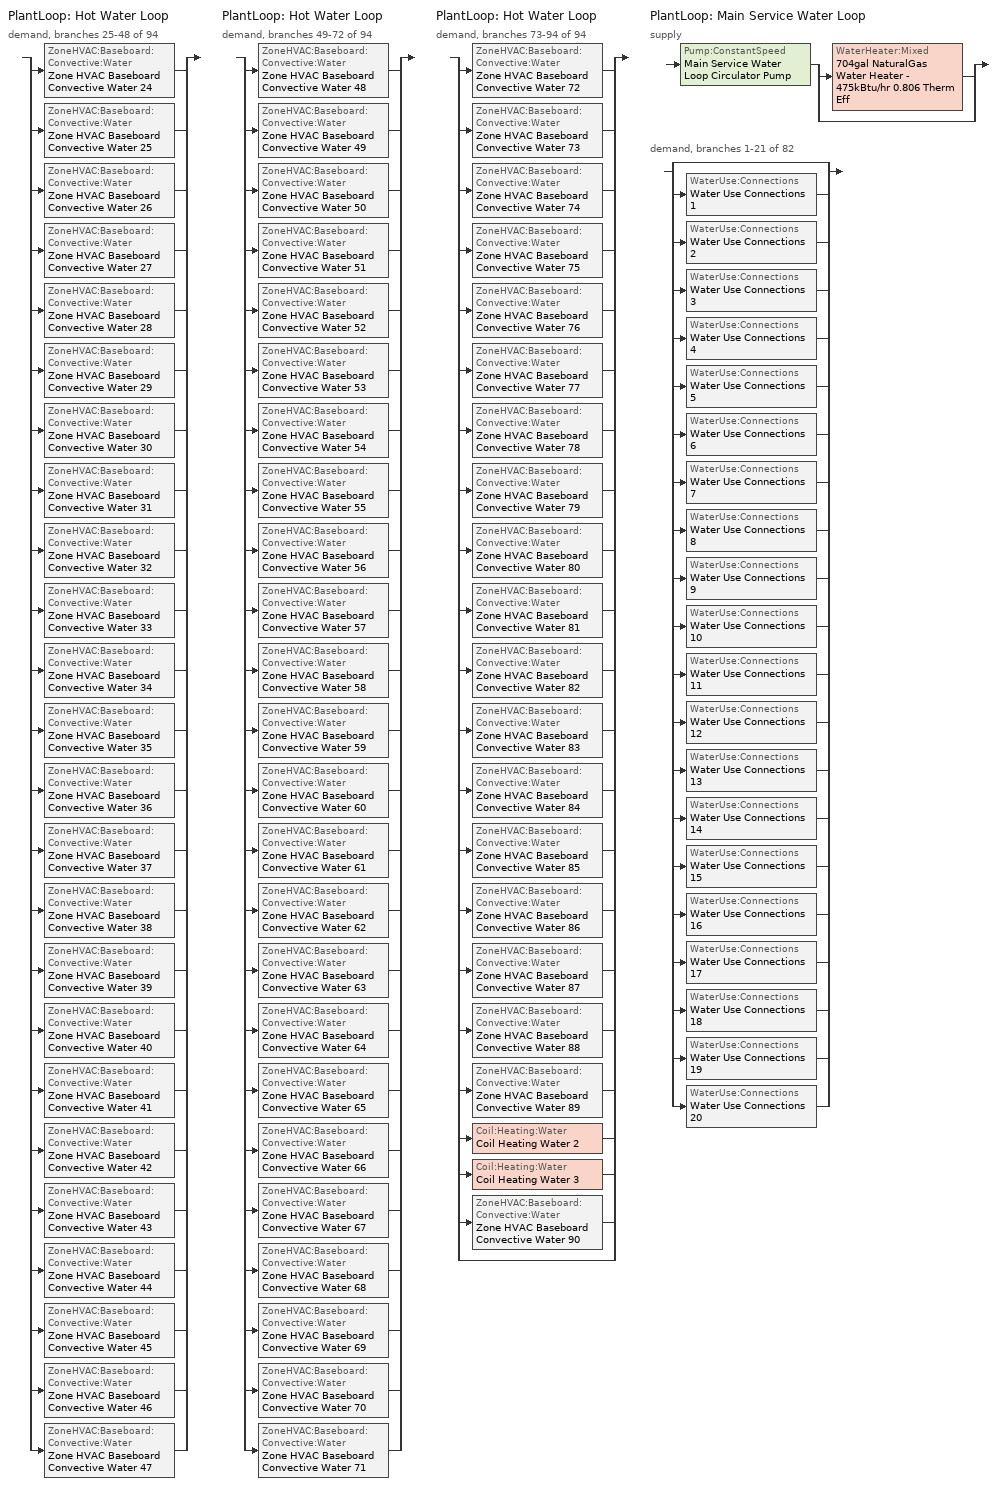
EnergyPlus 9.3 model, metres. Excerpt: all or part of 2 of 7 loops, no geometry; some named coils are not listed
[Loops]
PlantLoop 'Hot Water Loop'
 demand, branches 25-48 of 94: split
  | ZoneHVAC:Baseboard:Convective:Water 'Zone HVAC Baseboard Convective Water 24'
  | ZoneHVAC:Baseboard:Convective:Water 'Zone HVAC Baseboard Convective Water 25'
  | ZoneHVAC:Baseboard:Convective:Water 'Zone HVAC Baseboard Convective Water 26'
  | ZoneHVAC:Baseboard:Convective:Water 'Zone HVAC Baseboard Convective Water 27'
  | ZoneHVAC:Baseboard:Convective:Water 'Zone HVAC Baseboard Convective Water 28'
  | ZoneHVAC:Baseboard:Convective:Water 'Zone HVAC Baseboard Convective Water 29'
  | ZoneHVAC:Baseboard:Convective:Water 'Zone HVAC Baseboard Convective Water 30'
  | ZoneHVAC:Baseboard:Convective:Water 'Zone HVAC Baseboard Convective Water 31'
  | ZoneHVAC:Baseboard:Convective:Water 'Zone HVAC Baseboard Convective Water 32'
  | ZoneHVAC:Baseboard:Convective:Water 'Zone HVAC Baseboard Convective Water 33'
  | ZoneHVAC:Baseboard:Convective:Water 'Zone HVAC Baseboard Convective Water 34'
  | ZoneHVAC:Baseboard:Convective:Water 'Zone HVAC Baseboard Convective Water 35'
  | ZoneHVAC:Baseboard:Convective:Water 'Zone HVAC Baseboard Convective Water 36'
  | ZoneHVAC:Baseboard:Convective:Water 'Zone HVAC Baseboard Convective Water 37'
  | ZoneHVAC:Baseboard:Convective:Water 'Zone HVAC Baseboard Convective Water 38'
  | ZoneHVAC:Baseboard:Convective:Water 'Zone HVAC Baseboard Convective Water 39'
  | ZoneHVAC:Baseboard:Convective:Water 'Zone HVAC Baseboard Convective Water 40'
  | ZoneHVAC:Baseboard:Convective:Water 'Zone HVAC Baseboard Convective Water 41'
  | ZoneHVAC:Baseboard:Convective:Water 'Zone HVAC Baseboard Convective Water 42'
  | ZoneHVAC:Baseboard:Convective:Water 'Zone HVAC Baseboard Convective Water 43'
  | ZoneHVAC:Baseboard:Convective:Water 'Zone HVAC Baseboard Convective Water 44'
  | ZoneHVAC:Baseboard:Convective:Water 'Zone HVAC Baseboard Convective Water 45'
  | ZoneHVAC:Baseboard:Convective:Water 'Zone HVAC Baseboard Convective Water 46'
  | ZoneHVAC:Baseboard:Convective:Water 'Zone HVAC Baseboard Convective Water 47'
PlantLoop 'Hot Water Loop'
 demand, branches 49-72 of 94: split
  | ZoneHVAC:Baseboard:Convective:Water 'Zone HVAC Baseboard Convective Water 48'
  | ZoneHVAC:Baseboard:Convective:Water 'Zone HVAC Baseboard Convective Water 49'
  | ZoneHVAC:Baseboard:Convective:Water 'Zone HVAC Baseboard Convective Water 50'
  | ZoneHVAC:Baseboard:Convective:Water 'Zone HVAC Baseboard Convective Water 51'
  | ZoneHVAC:Baseboard:Convective:Water 'Zone HVAC Baseboard Convective Water 52'
  | ZoneHVAC:Baseboard:Convective:Water 'Zone HVAC Baseboard Convective Water 53'
  | ZoneHVAC:Baseboard:Convective:Water 'Zone HVAC Baseboard Convective Water 54'
  | ZoneHVAC:Baseboard:Convective:Water 'Zone HVAC Baseboard Convective Water 55'
  | ZoneHVAC:Baseboard:Convective:Water 'Zone HVAC Baseboard Convective Water 56'
  | ZoneHVAC:Baseboard:Convective:Water 'Zone HVAC Baseboard Convective Water 57'
  | ZoneHVAC:Baseboard:Convective:Water 'Zone HVAC Baseboard Convective Water 58'
  | ZoneHVAC:Baseboard:Convective:Water 'Zone HVAC Baseboard Convective Water 59'
  | ZoneHVAC:Baseboard:Convective:Water 'Zone HVAC Baseboard Convective Water 60'
  | ZoneHVAC:Baseboard:Convective:Water 'Zone HVAC Baseboard Convective Water 61'
  | ZoneHVAC:Baseboard:Convective:Water 'Zone HVAC Baseboard Convective Water 62'
  | ZoneHVAC:Baseboard:Convective:Water 'Zone HVAC Baseboard Convective Water 63'
  | ZoneHVAC:Baseboard:Convective:Water 'Zone HVAC Baseboard Convective Water 64'
  | ZoneHVAC:Baseboard:Convective:Water 'Zone HVAC Baseboard Convective Water 65'
  | ZoneHVAC:Baseboard:Convective:Water 'Zone HVAC Baseboard Convective Water 66'
  | ZoneHVAC:Baseboard:Convective:Water 'Zone HVAC Baseboard Convective Water 67'
  | ZoneHVAC:Baseboard:Convective:Water 'Zone HVAC Baseboard Convective Water 68'
  | ZoneHVAC:Baseboard:Convective:Water 'Zone HVAC Baseboard Convective Water 69'
  | ZoneHVAC:Baseboard:Convective:Water 'Zone HVAC Baseboard Convective Water 70'
  | ZoneHVAC:Baseboard:Convective:Water 'Zone HVAC Baseboard Convective Water 71'
PlantLoop 'Hot Water Loop'
 demand, branches 73-94 of 94: split
  | ZoneHVAC:Baseboard:Convective:Water 'Zone HVAC Baseboard Convective Water 72'
  | ZoneHVAC:Baseboard:Convective:Water 'Zone HVAC Baseboard Convective Water 73'
  | ZoneHVAC:Baseboard:Convective:Water 'Zone HVAC Baseboard Convective Water 74'
  | ZoneHVAC:Baseboard:Convective:Water 'Zone HVAC Baseboard Convective Water 75'
  | ZoneHVAC:Baseboard:Convective:Water 'Zone HVAC Baseboard Convective Water 76'
  | ZoneHVAC:Baseboard:Convective:Water 'Zone HVAC Baseboard Convective Water 77'
  | ZoneHVAC:Baseboard:Convective:Water 'Zone HVAC Baseboard Convective Water 78'
  | ZoneHVAC:Baseboard:Convective:Water 'Zone HVAC Baseboard Convective Water 79'
  | ZoneHVAC:Baseboard:Convective:Water 'Zone HVAC Baseboard Convective Water 80'
  | ZoneHVAC:Baseboard:Convective:Water 'Zone HVAC Baseboard Convective Water 81'
  | ZoneHVAC:Baseboard:Convective:Water 'Zone HVAC Baseboard Convective Water 82'
  | ZoneHVAC:Baseboard:Convective:Water 'Zone HVAC Baseboard Convective Water 83'
  | ZoneHVAC:Baseboard:Convective:Water 'Zone HVAC Baseboard Convective Water 84'
  | ZoneHVAC:Baseboard:Convective:Water 'Zone HVAC Baseboard Convective Water 85'
  | ZoneHVAC:Baseboard:Convective:Water 'Zone HVAC Baseboard Convective Water 86'
  | ZoneHVAC:Baseboard:Convective:Water 'Zone HVAC Baseboard Convective Water 87'
  | ZoneHVAC:Baseboard:Convective:Water 'Zone HVAC Baseboard Convective Water 88'
  | ZoneHVAC:Baseboard:Convective:Water 'Zone HVAC Baseboard Convective Water 89'
  | Coil:Heating:Water 'Coil Heating Water 2'
  | Coil:Heating:Water 'Coil Heating Water 3'
  | ZoneHVAC:Baseboard:Convective:Water 'Zone HVAC Baseboard Convective Water 90'
  | bypass
PlantLoop 'Main Service Water Loop'
 supply: Pump:ConstantSpeed 'Main Service Water Loop Circulator Pump' > split
  | WaterHeater:Mixed '704gal NaturalGas Water Heater - 475kBtu/hr 0.806 Therm Eff'
  | bypass
 demand, branches 1-21 of 82: split
  | bypass
  | WaterUse:Connections 'Water Use Connections 1'
  | WaterUse:Connections 'Water Use Connections 2'
  | WaterUse:Connections 'Water Use Connections 3'
  | WaterUse:Connections 'Water Use Connections 4'
  | WaterUse:Connections 'Water Use Connections 5'
  | WaterUse:Connections 'Water Use Connections 6'
  | WaterUse:Connections 'Water Use Connections 7'
  | WaterUse:Connections 'Water Use Connections 8'
  | WaterUse:Connections 'Water Use Connections 9'
  | WaterUse:Connections 'Water Use Connections 10'
  | WaterUse:Connections 'Water Use Connections 11'
  | WaterUse:Connections 'Water Use Connections 12'
  | WaterUse:Connections 'Water Use Connections 13'
  | WaterUse:Connections 'Water Use Connections 14'
  | WaterUse:Connections 'Water Use Connections 15'
  | WaterUse:Connections 'Water Use Connections 16'
  | WaterUse:Connections 'Water Use Connections 17'
  | WaterUse:Connections 'Water Use Connections 18'
  | WaterUse:Connections 'Water Use Connections 19'
  | WaterUse:Connections 'Water Use Connections 20'
[Coil:Heating:Water]
Coil Heating Water 3: Availability Schedule=Always On Discrete; U-Factor Times Area Value {W/K}=Autosize; Maximum Water Flow Rate {m3/s}=Autosize; Performance Input Method=UFactorTimesAreaAndDesignWaterFlowRate; Rated Capacity {W}=Autosize; Rated Inlet Water Temperature {C}=82.2; Rated Inlet Air Temperature {C}=16.6; Rated Outlet Water Temperature {C}=71.1; Rated Outlet Air Temperature {C}=32.2; Rated Ratio for Air and Water Convection=0.5
[ZoneHVAC:Baseboard:Convective:Water] Availability Schedule=Always On Discrete; Heating Design Capacity Method=HeatingDesignCapacity; Heating Design Capacity {W}=Autosize; Heating Design Capacity Per Floor Area {W/m2}=0; Fraction of Autosized Heating Design Capacity=0.8; U-Factor Times Area Value {W/K}=Autosize; Maximum Water Flow Rate {m3/s}=Autosize; Convergence Tolerance=0.001
Zone HVAC Baseboard Convective Water 90; Zone HVAC Baseboard Convective Water 37; Zone HVAC Baseboard Convective Water 46; Zone HVAC Baseboard Convective Water 48; Zone HVAC Baseboard Convective Water 49; Zone HVAC Baseboard Convective Water 61; Zone HVAC Baseboard Convective Water 73; Zone HVAC Baseboard Convective Water 25; Zone HVAC Baseboard Convective Water 36; Zone HVAC Baseboard Convective Water 44; Zone HVAC Baseboard Convective Water 60; Zone HVAC Baseboard Convective Water 63; Zone HVAC Baseboard Convective Water 30; Zone HVAC Baseboard Convective Water 41; Zone HVAC Baseboard Convective Water 43; Zone HVAC Baseboard Convective Water 69; Zone HVAC Baseboard Convective Water 71; Zone HVAC Baseboard Convective Water 72; Zone HVAC Baseboard Convective Water 79; Zone HVAC Baseboard Convective Water 27; Zone HVAC Baseboard Convective Water 57; Zone HVAC Baseboard Convective Water 64; Zone HVAC Baseboard Convective Water 65; Zone HVAC Baseboard Convective Water 78; Zone HVAC Baseboard Convective Water 34; Zone HVAC Baseboard Convective Water 45; Zone HVAC Baseboard Convective Water 51; Zone HVAC Baseboard Convective Water 35; Zone HVAC Baseboard Convective Water 50; Zone HVAC Baseboard Convective Water 55; Zone HVAC Baseboard Convective Water 67; Zone HVAC Baseboard Convective Water 70; Zone HVAC Baseboard Convective Water 74; Zone HVAC Baseboard Convective Water 31; Zone HVAC Baseboard Convective Water 42; Zone HVAC Baseboard Convective Water 52; Zone HVAC Baseboard Convective Water 54; Zone HVAC Baseboard Convective Water 77; Zone HVAC Baseboard Convective Water 24; Zone HVAC Baseboard Convective Water 26; Zone HVAC Baseboard Convective Water 29; Zone HVAC Baseboard Convective Water 40; Zone HVAC Baseboard Convective Water 53; Zone HVAC Baseboard Convective Water 56; Zone HVAC Baseboard Convective Water 76; Zone HVAC Baseboard Convective Water 32; Zone HVAC Baseboard Convective Water 33; Zone HVAC Baseboard Convective Water 38; Zone HVAC Baseboard Convective Water 39; Zone HVAC Baseboard Convective Water 59; Zone HVAC Baseboard Convective Water 66; Zone HVAC Baseboard Convective Water 75; Zone HVAC Baseboard Convective Water 28; Zone HVAC Baseboard Convective Water 47; Zone HVAC Baseboard Convective Water 58; Zone HVAC Baseboard Convective Water 62; Zone HVAC Baseboard Convective Water 68; Zone HVAC Baseboard Convective Water 89; Zone HVAC Baseboard Convective Water 86; Zone HVAC Baseboard Convective Water 83; Zone HVAC Baseboard Convective Water 82; Zone HVAC Baseboard Convective Water 87; Zone HVAC Baseboard Convective Water 85; Zone HVAC Baseboard Convective Water 84; Zone HVAC Baseboard Convective Water 80; Zone HVAC Baseboard Convective Water 88; Zone HVAC Baseboard Convective Water 81
[SetpointManager:Scheduled]
Service hot water setpoint manager: Control Variable=Temperature; Schedule=Service Water Loop Temp - 140F
[PlantLoop]
Main Service Water Loop: Fluid Type=Water; Plant Equipment Operation Scheme=Main Service Water Loop Operation Schemes; Maximum Loop Temperature {C}=60; Minimum Loop Temperature {C}=10; Maximum Loop Flow Rate {m3/s}=Autosize; Minimum Loop Flow Rate {m3/s}=0; Plant Loop Volume {m3}=Autocalculate; Load Distribution Scheme=Optimal; Plant Loop Demand Calculation Scheme=SingleSetpoint
[Sizing:Plant]
Main Service Water Loop: Loop Type=Heating; Design Loop Exit Temperature {C}=60; Loop Design Temperature Difference {deltaC}=5; Sizing Option=NonCoincident; Zone Timesteps in Averaging Window=1; Coincident Sizing Factor Mode=None
[Pump:ConstantSpeed]
Main Service Water Loop Circulator Pump: Design Flow Rate {m3/s}=Autosize; Design Pump Head {Pa}=795113; Design Power Consumption {W}=Autosize; Motor Efficiency=0.9; Fraction of Motor Inefficiencies to Fluid Stream=0; Pump Control Type=Intermittent; Design Power Sizing Method=PowerPerFlowPerPressure; Design Electric Power per Unit Flow Rate {W/(m3/s)}=348701.1; Design Shaft Power per Unit Flow Rate per Unit Head {W-s/m3-Pa}=1.28205
[PlantEquipmentOperationSchemes]
Main Service Water Loop Operation Schemes: Control Scheme Object Type 1=PlantEquipmentOperation:HeatingLoad; Control Scheme Name 1=Main Service Water Loop Heating Operation Scheme; Control Scheme Schedule Name 1=Always On Discrete
[PlantEquipmentList]
Main Service Water Loop Heating Equipment List: WaterHeater:Mixed, 704gal NaturalGas Water Heater - 475kBtu/hr 0.806 Therm Eff
[PlantEquipmentOperation:HeatingLoad]
Main Service Water Loop Heating Operation Scheme: Load Range Lower Limit 1 {W}=0; Load Range Upper Limit 1 {W}=1000000000; Range Equipment List Name 1=Main Service Water Loop Heating Equipment List
[WaterHeater:Mixed]
704gal NaturalGas Water Heater - 475kBtu/hr 0.806 Therm Eff: Tank Volume {m3}=2.66678; Setpoint Temperature Schedule=Service Water Loop Temp - 140F; Deadband Temperature Difference {deltaC}=2; Maximum Temperature Limit {C}=60; Heater Control Type=Cycle; Heater Maximum Capacity {W}=139339; Heater Ignition Minimum Flow Rate {m3/s}=0; Heater Ignition Delay {s}=0; Heater Fuel Type=NaturalGas; Heater Thermal Efficiency=0.805913; Part Load Factor Curve=SWH-EFFFPLR-NECB2011; Off Cycle Parasitic Fuel Consumption Rate {W}=186.299; Off Cycle Parasitic Fuel Type=NaturalGas; Off Cycle Parasitic Heat Fraction to Tank=0.8; On Cycle Parasitic Fuel Consumption Rate {W}=186.299; On Cycle Parasitic Fuel Type=NaturalGas; On Cycle Parasitic Heat Fraction to Tank=0; Ambient Temperature Indicator=Schedule; Ambient Temperature Schedule=Water Heater Ambient Temp Schedule - 70f; Off Cycle Loss Coefficient to Ambient Temperature {W/K}=21.1852; Off Cycle Loss Fraction to Zone=1; On Cycle Loss Coefficient to Ambient Temperature {W/K}=21.1852; On Cycle Loss Fraction to Zone=1; Use Side Effectiveness=1; Source Side Effectiveness=1; Use Side Design Flow Rate {m3/s}=Autosize; Source Side Design Flow Rate {m3/s}=Autosize; Indirect Water Heating Recovery Time {hr}=1.5; Source Side Flow Control Mode=IndirectHeatPrimarySetpoint
[WaterUse:Connections]
Name | Water Use Equipment Name 1
Water Use Connections 1 | F2 n1 apartment Service Water Use 0.15gal/min
Water Use Connections 2 | F2 n2 apartment Service Water Use 0.15gal/min
Water Use Connections 3 | F2 ne apartment Service Water Use 0.15gal/min
Water Use Connections 4 | F2 nw apartment Service Water Use 0.15gal/min
Water Use Connections 5 | F2 s1 apartment Service Water Use 0.15gal/min
Water Use Connections 6 | F2 s2 apartment Service Water Use 0.15gal/min
Water Use Connections 7 | F2 se apartment Service Water Use 0.15gal/min
Water Use Connections 8 | F2 sw apartment Service Water Use 0.15gal/min
Water Use Connections 9 | F3 n1 apartment Service Water Use 0.15gal/min
Water Use Connections 10 | F3 n2 apartment Service Water Use 0.15gal/min
Water Use Connections 11 | F3 ne apartment Service Water Use 0.15gal/min
Water Use Connections 12 | F3 nw apartment Service Water Use 0.15gal/min
Water Use Connections 13 | F3 s1 apartment Service Water Use 0.15gal/min
Water Use Connections 14 | F3 s2 apartment Service Water Use 0.15gal/min
Water Use Connections 15 | F3 se apartment Service Water Use 0.15gal/min
Water Use Connections 16 | F3 sw apartment Service Water Use 0.15gal/min
Water Use Connections 17 | F4 n1 apartment Service Water Use 0.15gal/min
Water Use Connections 18 | F4 n2 apartment Service Water Use 0.15gal/min
Water Use Connections 19 | F4 ne apartment Service Water Use 0.15gal/min
Water Use Connections 20 | F4 nw apartment Service Water Use 0.15gal/min
[WaterUse:Equipment] Peak Flow Rate {m3/s}=9.37419e-06; Flow Rate Fraction Schedule=NECB-G-Service Water Heating
Name | Target Temperature Schedule | Zone | Sensible Fraction Schedule | Latent Fraction Schedule
F2 n1 apartment Service Water Use 0.15gal/min | Schedule Ruleset 5 | DU_BT=Space Function_ST=Dwelling units general_FL=Building Story 2_SCHG | Schedule Ruleset 3 | Schedule Ruleset 4
F2 n2 apartment Service Water Use 0.15gal/min | Schedule Ruleset 8 | DU_BT=Space Function_ST=Dwelling units general_FL=Building Story 2_SCHG 7 | Schedule Ruleset 6 | Schedule Ruleset 7
F2 ne apartment Service Water Use 0.15gal/min | Schedule Ruleset 11 | DU_BT=Space Function_ST=Dwelling units general_FL=Building Story 2_SCHG 1 | Schedule Ruleset 9 | Schedule Ruleset 10
F2 nw apartment Service Water Use 0.15gal/min | Schedule Ruleset 14 | DU_BT=Space Function_ST=Dwelling units general_FL=Building Story 2_SCHG 4 | Schedule Ruleset 12 | Schedule Ruleset 13
F2 s1 apartment Service Water Use 0.15gal/min | Schedule Ruleset 17 | DU_BT=Space Function_ST=Dwelling units general_FL=Building Story 2_SCHG 3 | Schedule Ruleset 15 | Schedule Ruleset 16
F2 s2 apartment Service Water Use 0.15gal/min | Schedule Ruleset 20 | DU_BT=Space Function_ST=Dwelling units general_FL=Building Story 2_SCHG 5 | Schedule Ruleset 18 | Schedule Ruleset 19
F2 se apartment Service Water Use 0.15gal/min | Schedule Ruleset 23 | DU_BT=Space Function_ST=Dwelling units general_FL=Building Story 2_SCHG 6 | Schedule Ruleset 21 | Schedule Ruleset 22
F2 sw apartment Service Water Use 0.15gal/min | Schedule Ruleset 26 | DU_BT=Space Function_ST=Dwelling units general_FL=Building Story 2_SCHG 2 | Schedule Ruleset 24 | Schedule Ruleset 25
F3 n1 apartment Service Water Use 0.15gal/min | Schedule Ruleset 29 | DU_BT=Space Function_ST=Dwelling units general_FL=Building Story 3_SCHG 1 | Schedule Ruleset 27 | Schedule Ruleset 28
F3 n2 apartment Service Water Use 0.15gal/min | Schedule Ruleset 32 | DU_BT=Space Function_ST=Dwelling units general_FL=Building Story 3_SCHG 6 | Schedule Ruleset 30 | Schedule Ruleset 31
F3 ne apartment Service Water Use 0.15gal/min | Schedule Ruleset 35 | DU_BT=Space Function_ST=Dwelling units general_FL=Building Story 3_SCHG 5 | Schedule Ruleset 33 | Schedule Ruleset 34
F3 nw apartment Service Water Use 0.15gal/min | Schedule Ruleset 38 | DU_BT=Space Function_ST=Dwelling units general_FL=Building Story 3_SCHG 2 | Schedule Ruleset 36 | Schedule Ruleset 37
F3 s1 apartment Service Water Use 0.15gal/min | Schedule Ruleset 41 | DU_BT=Space Function_ST=Dwelling units general_FL=Building Story 3_SCHG 3 | Schedule Ruleset 39 | Schedule Ruleset 40
F3 s2 apartment Service Water Use 0.15gal/min | Schedule Ruleset 44 | DU_BT=Space Function_ST=Dwelling units general_FL=Building Story 3_SCHG 4 | Schedule Ruleset 42 | Schedule Ruleset 43
F3 se apartment Service Water Use 0.15gal/min | Schedule Ruleset 47 | DU_BT=Space Function_ST=Dwelling units general_FL=Building Story 3_SCHG 7 | Schedule Ruleset 45 | Schedule Ruleset 46
F3 sw apartment Service Water Use 0.15gal/min | Schedule Ruleset 50 | DU_BT=Space Function_ST=Dwelling units general_FL=Building Story 3_SCHG | Schedule Ruleset 48 | Schedule Ruleset 49
F4 n1 apartment Service Water Use 0.15gal/min | Schedule Ruleset 53 | DU_BT=Space Function_ST=Dwelling units general_FL=Building Story 4_SCHG 5 | Schedule Ruleset 51 | Schedule Ruleset 52
F4 n2 apartment Service Water Use 0.15gal/min | Schedule Ruleset 56 | DU_BT=Space Function_ST=Dwelling units general_FL=Building Story 4_SCHG 1 | Schedule Ruleset 54 | Schedule Ruleset 55
F4 ne apartment Service Water Use 0.15gal/min | Schedule Ruleset 59 | DU_BT=Space Function_ST=Dwelling units general_FL=Building Story 4_SCHG 2 | Schedule Ruleset 57 | Schedule Ruleset 58
F4 nw apartment Service Water Use 0.15gal/min | Schedule Ruleset 62 | DU_BT=Space Function_ST=Dwelling units general_FL=Building Story 4_SCHG 7 | Schedule Ruleset 60 | Schedule Ruleset 61
[Schedule:Day:Interval]
NECB-G-Service Water Heating Default; NECB-G-Service Water Heating Default|Wkdy Day: No, 01:00, 0.1, 06:00, 0.05, 07:00, 0.2, 08:00, 0.8, 09:00, 0.7, 10:00, 0.5, 11:00, 0.4, 14:00, 0.2, 15:00, 0.3, 17:00, 0.5, 19:00, 0.7, 21:00, 0.4, 23:00, 0.2, 24:00, 0.1
NECB-G-Service Water Heating Sat Day: No, 01:00, 0.1, 07:00, 0.05, 08:00, 0.2, 11:00, 0.5, 15:00, 0.3, 16:00, 0.7, 17:00, 0.9, 19:00, 0.7, 20:00, 0.6, 21:00, 0.5, 22:00, 0.4, 23:00, 0.3, 24:00, 0.2
NECB-G-Service Water Heating Sun|Hol Day: No, 01:00, 0.1, 08:00, 0.05, 09:00, 0.2, 11:00, 0.3, 13:00, 0.2, 14:00, 0.3, 15:00, 0.4, 16:00, 0.5, 17:00, 0.6, 18:00, 0.7, 19:00, 0.4, 20:00, 0.3, 24:00, 0.2
Schedule Day 10; Schedule Day 13; Schedule Day 16; Schedule Day 19; Schedule Day 22; Schedule Day 25; Schedule Day 28; Schedule Day 31; Schedule Day 34; Schedule Day 37; Schedule Day 40; Schedule Day 43; Schedule Day 46; Schedule Day 49; Schedule Day 52; Schedule Day 55; Schedule Day 58; Schedule Day 61; Schedule Day 64; Schedule Day 67; Service Water Loop Temp - 140F Default: No, 24:00, 60
Schedule Day 11; Schedule Day 14; Schedule Day 17; Schedule Day 20; Schedule Day 23; Schedule Day 26; Schedule Day 29; Schedule Day 32; Schedule Day 35; Schedule Day 38; Schedule Day 41; Schedule Day 44; Schedule Day 47; Schedule Day 50; Schedule Day 53; Schedule Day 56; Schedule Day 59; Schedule Day 62; Schedule Day 65; Schedule Day 8: No, 24:00, 0.2
Schedule Day 12; Schedule Day 15; Schedule Day 18; Schedule Day 21; Schedule Day 24; Schedule Day 27; Schedule Day 30; Schedule Day 33; Schedule Day 36; Schedule Day 39; Schedule Day 42; Schedule Day 45; Schedule Day 48; Schedule Day 51; Schedule Day 54; Schedule Day 57; Schedule Day 60; Schedule Day 63; Schedule Day 66; Schedule Day 9: No, 24:00, 0.05
Water Heater Ambient Temp Schedule - 70f Default: No, 24:00, 21.1111
[Schedule:Week:Daily]
NECB-G-Service Water Heating Week Rule - Jan1-Dec31: NECB-G-Service Water Heating Sun|Hol Day, NECB-G-Service Water Heating Default|Wkdy Day, NECB-G-Service Water Heating Default|Wkdy Day, NECB-G-Service Water Heating Default|Wkdy Day, NECB-G-Service Water Heating Default|Wkdy Day, NECB-G-Service Water Heating Default|Wkdy Day, NECB-G-Service Water Heating Sat Day, NECB-G-Service Water Heating Default, NECB-G-Service Water Heating Default, NECB-G-Service Water Heating Default, NECB-G-Service Water Heating Default, NECB-G-Service Water Heating Default
Schedule Ruleset 10 Week Rule - Jan1-Dec31: Schedule Day 15, Schedule Day 15, Schedule Day 15, Schedule Day 15, Schedule Day 15, Schedule Day 15, Schedule Day 15, Schedule Day 15, Schedule Day 15, Schedule Day 15, Schedule Day 15, Schedule Day 15
Schedule Ruleset 11 Week Rule - Jan1-Dec31: Schedule Day 16, Schedule Day 16, Schedule Day 16, Schedule Day 16, Schedule Day 16, Schedule Day 16, Schedule Day 16, Schedule Day 16, Schedule Day 16, Schedule Day 16, Schedule Day 16, Schedule Day 16
Schedule Ruleset 12 Week Rule - Jan1-Dec31: Schedule Day 17, Schedule Day 17, Schedule Day 17, Schedule Day 17, Schedule Day 17, Schedule Day 17, Schedule Day 17, Schedule Day 17, Schedule Day 17, Schedule Day 17, Schedule Day 17, Schedule Day 17
Schedule Ruleset 13 Week Rule - Jan1-Dec31: Schedule Day 18, Schedule Day 18, Schedule Day 18, Schedule Day 18, Schedule Day 18, Schedule Day 18, Schedule Day 18, Schedule Day 18, Schedule Day 18, Schedule Day 18, Schedule Day 18, Schedule Day 18
Schedule Ruleset 14 Week Rule - Jan1-Dec31: Schedule Day 19, Schedule Day 19, Schedule Day 19, Schedule Day 19, Schedule Day 19, Schedule Day 19, Schedule Day 19, Schedule Day 19, Schedule Day 19, Schedule Day 19, Schedule Day 19, Schedule Day 19
Schedule Ruleset 15 Week Rule - Jan1-Dec31: Schedule Day 20, Schedule Day 20, Schedule Day 20, Schedule Day 20, Schedule Day 20, Schedule Day 20, Schedule Day 20, Schedule Day 20, Schedule Day 20, Schedule Day 20, Schedule Day 20, Schedule Day 20
Schedule Ruleset 16 Week Rule - Jan1-Dec31: Schedule Day 21, Schedule Day 21, Schedule Day 21, Schedule Day 21, Schedule Day 21, Schedule Day 21, Schedule Day 21, Schedule Day 21, Schedule Day 21, Schedule Day 21, Schedule Day 21, Schedule Day 21
Schedule Ruleset 17 Week Rule - Jan1-Dec31: Schedule Day 22, Schedule Day 22, Schedule Day 22, Schedule Day 22, Schedule Day 22, Schedule Day 22, Schedule Day 22, Schedule Day 22, Schedule Day 22, Schedule Day 22, Schedule Day 22, Schedule Day 22
Schedule Ruleset 18 Week Rule - Jan1-Dec31: Schedule Day 23, Schedule Day 23, Schedule Day 23, Schedule Day 23, Schedule Day 23, Schedule Day 23, Schedule Day 23, Schedule Day 23, Schedule Day 23, Schedule Day 23, Schedule Day 23, Schedule Day 23
Schedule Ruleset 19 Week Rule - Jan1-Dec31: Schedule Day 24, Schedule Day 24, Schedule Day 24, Schedule Day 24, Schedule Day 24, Schedule Day 24, Schedule Day 24, Schedule Day 24, Schedule Day 24, Schedule Day 24, Schedule Day 24, Schedule Day 24
Schedule Ruleset 20 Week Rule - Jan1-Dec31: Schedule Day 25, Schedule Day 25, Schedule Day 25, Schedule Day 25, Schedule Day 25, Schedule Day 25, Schedule Day 25, Schedule Day 25, Schedule Day 25, Schedule Day 25, Schedule Day 25, Schedule Day 25
Schedule Ruleset 21 Week Rule - Jan1-Dec31: Schedule Day 26, Schedule Day 26, Schedule Day 26, Schedule Day 26, Schedule Day 26, Schedule Day 26, Schedule Day 26, Schedule Day 26, Schedule Day 26, Schedule Day 26, Schedule Day 26, Schedule Day 26
Schedule Ruleset 22 Week Rule - Jan1-Dec31: Schedule Day 27, Schedule Day 27, Schedule Day 27, Schedule Day 27, Schedule Day 27, Schedule Day 27, Schedule Day 27, Schedule Day 27, Schedule Day 27, Schedule Day 27, Schedule Day 27, Schedule Day 27
Schedule Ruleset 23 Week Rule - Jan1-Dec31: Schedule Day 28, Schedule Day 28, Schedule Day 28, Schedule Day 28, Schedule Day 28, Schedule Day 28, Schedule Day 28, Schedule Day 28, Schedule Day 28, Schedule Day 28, Schedule Day 28, Schedule Day 28
Schedule Ruleset 24 Week Rule - Jan1-Dec31: Schedule Day 29, Schedule Day 29, Schedule Day 29, Schedule Day 29, Schedule Day 29, Schedule Day 29, Schedule Day 29, Schedule Day 29, Schedule Day 29, Schedule Day 29, Schedule Day 29, Schedule Day 29
Schedule Ruleset 25 Week Rule - Jan1-Dec31: Schedule Day 30, Schedule Day 30, Schedule Day 30, Schedule Day 30, Schedule Day 30, Schedule Day 30, Schedule Day 30, Schedule Day 30, Schedule Day 30, Schedule Day 30, Schedule Day 30, Schedule Day 30
Schedule Ruleset 26 Week Rule - Jan1-Dec31: Schedule Day 31, Schedule Day 31, Schedule Day 31, Schedule Day 31, Schedule Day 31, Schedule Day 31, Schedule Day 31, Schedule Day 31, Schedule Day 31, Schedule Day 31, Schedule Day 31, Schedule Day 31
Schedule Ruleset 27 Week Rule - Jan1-Dec31: Schedule Day 32, Schedule Day 32, Schedule Day 32, Schedule Day 32, Schedule Day 32, Schedule Day 32, Schedule Day 32, Schedule Day 32, Schedule Day 32, Schedule Day 32, Schedule Day 32, Schedule Day 32
Schedule Ruleset 28 Week Rule - Jan1-Dec31: Schedule Day 33, Schedule Day 33, Schedule Day 33, Schedule Day 33, Schedule Day 33, Schedule Day 33, Schedule Day 33, Schedule Day 33, Schedule Day 33, Schedule Day 33, Schedule Day 33, Schedule Day 33
Schedule Ruleset 29 Week Rule - Jan1-Dec31: Schedule Day 34, Schedule Day 34, Schedule Day 34, Schedule Day 34, Schedule Day 34, Schedule Day 34, Schedule Day 34, Schedule Day 34, Schedule Day 34, Schedule Day 34, Schedule Day 34, Schedule Day 34
Schedule Ruleset 3 Week Rule - Jan1-Dec31: Schedule Day 8, Schedule Day 8, Schedule Day 8, Schedule Day 8, Schedule Day 8, Schedule Day 8, Schedule Day 8, Schedule Day 8, Schedule Day 8, Schedule Day 8, Schedule Day 8, Schedule Day 8
Schedule Ruleset 30 Week Rule - Jan1-Dec31: Schedule Day 35, Schedule Day 35, Schedule Day 35, Schedule Day 35, Schedule Day 35, Schedule Day 35, Schedule Day 35, Schedule Day 35, Schedule Day 35, Schedule Day 35, Schedule Day 35, Schedule Day 35
Schedule Ruleset 31 Week Rule - Jan1-Dec31: Schedule Day 36, Schedule Day 36, Schedule Day 36, Schedule Day 36, Schedule Day 36, Schedule Day 36, Schedule Day 36, Schedule Day 36, Schedule Day 36, Schedule Day 36, Schedule Day 36, Schedule Day 36
Schedule Ruleset 32 Week Rule - Jan1-Dec31: Schedule Day 37, Schedule Day 37, Schedule Day 37, Schedule Day 37, Schedule Day 37, Schedule Day 37, Schedule Day 37, Schedule Day 37, Schedule Day 37, Schedule Day 37, Schedule Day 37, Schedule Day 37
Schedule Ruleset 33 Week Rule - Jan1-Dec31: Schedule Day 38, Schedule Day 38, Schedule Day 38, Schedule Day 38, Schedule Day 38, Schedule Day 38, Schedule Day 38, Schedule Day 38, Schedule Day 38, Schedule Day 38, Schedule Day 38, Schedule Day 38
Schedule Ruleset 34 Week Rule - Jan1-Dec31: Schedule Day 39, Schedule Day 39, Schedule Day 39, Schedule Day 39, Schedule Day 39, Schedule Day 39, Schedule Day 39, Schedule Day 39, Schedule Day 39, Schedule Day 39, Schedule Day 39, Schedule Day 39
Schedule Ruleset 35 Week Rule - Jan1-Dec31: Schedule Day 40, Schedule Day 40, Schedule Day 40, Schedule Day 40, Schedule Day 40, Schedule Day 40, Schedule Day 40, Schedule Day 40, Schedule Day 40, Schedule Day 40, Schedule Day 40, Schedule Day 40
Schedule Ruleset 36 Week Rule - Jan1-Dec31: Schedule Day 41, Schedule Day 41, Schedule Day 41, Schedule Day 41, Schedule Day 41, Schedule Day 41, Schedule Day 41, Schedule Day 41, Schedule Day 41, Schedule Day 41, Schedule Day 41, Schedule Day 41
Schedule Ruleset 37 Week Rule - Jan1-Dec31: Schedule Day 42, Schedule Day 42, Schedule Day 42, Schedule Day 42, Schedule Day 42, Schedule Day 42, Schedule Day 42, Schedule Day 42, Schedule Day 42, Schedule Day 42, Schedule Day 42, Schedule Day 42
Schedule Ruleset 38 Week Rule - Jan1-Dec31: Schedule Day 43, Schedule Day 43, Schedule Day 43, Schedule Day 43, Schedule Day 43, Schedule Day 43, Schedule Day 43, Schedule Day 43, Schedule Day 43, Schedule Day 43, Schedule Day 43, Schedule Day 43
Schedule Ruleset 39 Week Rule - Jan1-Dec31: Schedule Day 44, Schedule Day 44, Schedule Day 44, Schedule Day 44, Schedule Day 44, Schedule Day 44, Schedule Day 44, Schedule Day 44, Schedule Day 44, Schedule Day 44, Schedule Day 44, Schedule Day 44
Schedule Ruleset 4 Week Rule - Jan1-Dec31: Schedule Day 9, Schedule Day 9, Schedule Day 9, Schedule Day 9, Schedule Day 9, Schedule Day 9, Schedule Day 9, Schedule Day 9, Schedule Day 9, Schedule Day 9, Schedule Day 9, Schedule Day 9
Schedule Ruleset 40 Week Rule - Jan1-Dec31: Schedule Day 45, Schedule Day 45, Schedule Day 45, Schedule Day 45, Schedule Day 45, Schedule Day 45, Schedule Day 45, Schedule Day 45, Schedule Day 45, Schedule Day 45, Schedule Day 45, Schedule Day 45
Schedule Ruleset 41 Week Rule - Jan1-Dec31: Schedule Day 46, Schedule Day 46, Schedule Day 46, Schedule Day 46, Schedule Day 46, Schedule Day 46, Schedule Day 46, Schedule Day 46, Schedule Day 46, Schedule Day 46, Schedule Day 46, Schedule Day 46
Schedule Ruleset 42 Week Rule - Jan1-Dec31: Schedule Day 47, Schedule Day 47, Schedule Day 47, Schedule Day 47, Schedule Day 47, Schedule Day 47, Schedule Day 47, Schedule Day 47, Schedule Day 47, Schedule Day 47, Schedule Day 47, Schedule Day 47
Schedule Ruleset 43 Week Rule - Jan1-Dec31: Schedule Day 48, Schedule Day 48, Schedule Day 48, Schedule Day 48, Schedule Day 48, Schedule Day 48, Schedule Day 48, Schedule Day 48, Schedule Day 48, Schedule Day 48, Schedule Day 48, Schedule Day 48
Schedule Ruleset 44 Week Rule - Jan1-Dec31: Schedule Day 49, Schedule Day 49, Schedule Day 49, Schedule Day 49, Schedule Day 49, Schedule Day 49, Schedule Day 49, Schedule Day 49, Schedule Day 49, Schedule Day 49, Schedule Day 49, Schedule Day 49
Schedule Ruleset 45 Week Rule - Jan1-Dec31: Schedule Day 50, Schedule Day 50, Schedule Day 50, Schedule Day 50, Schedule Day 50, Schedule Day 50, Schedule Day 50, Schedule Day 50, Schedule Day 50, Schedule Day 50, Schedule Day 50, Schedule Day 50
Schedule Ruleset 46 Week Rule - Jan1-Dec31: Schedule Day 51, Schedule Day 51, Schedule Day 51, Schedule Day 51, Schedule Day 51, Schedule Day 51, Schedule Day 51, Schedule Day 51, Schedule Day 51, Schedule Day 51, Schedule Day 51, Schedule Day 51
Schedule Ruleset 47 Week Rule - Jan1-Dec31: Schedule Day 52, Schedule Day 52, Schedule Day 52, Schedule Day 52, Schedule Day 52, Schedule Day 52, Schedule Day 52, Schedule Day 52, Schedule Day 52, Schedule Day 52, Schedule Day 52, Schedule Day 52
Schedule Ruleset 48 Week Rule - Jan1-Dec31: Schedule Day 53, Schedule Day 53, Schedule Day 53, Schedule Day 53, Schedule Day 53, Schedule Day 53, Schedule Day 53, Schedule Day 53, Schedule Day 53, Schedule Day 53, Schedule Day 53, Schedule Day 53
Schedule Ruleset 49 Week Rule - Jan1-Dec31: Schedule Day 54, Schedule Day 54, Schedule Day 54, Schedule Day 54, Schedule Day 54, Schedule Day 54, Schedule Day 54, Schedule Day 54, Schedule Day 54, Schedule Day 54, Schedule Day 54, Schedule Day 54
Schedule Ruleset 5 Week Rule - Jan1-Dec31: Schedule Day 10, Schedule Day 10, Schedule Day 10, Schedule Day 10, Schedule Day 10, Schedule Day 10, Schedule Day 10, Schedule Day 10, Schedule Day 10, Schedule Day 10, Schedule Day 10, Schedule Day 10
Schedule Ruleset 50 Week Rule - Jan1-Dec31: Schedule Day 55, Schedule Day 55, Schedule Day 55, Schedule Day 55, Schedule Day 55, Schedule Day 55, Schedule Day 55, Schedule Day 55, Schedule Day 55, Schedule Day 55, Schedule Day 55, Schedule Day 55
Schedule Ruleset 51 Week Rule - Jan1-Dec31: Schedule Day 56, Schedule Day 56, Schedule Day 56, Schedule Day 56, Schedule Day 56, Schedule Day 56, Schedule Day 56, Schedule Day 56, Schedule Day 56, Schedule Day 56, Schedule Day 56, Schedule Day 56
Schedule Ruleset 52 Week Rule - Jan1-Dec31: Schedule Day 57, Schedule Day 57, Schedule Day 57, Schedule Day 57, Schedule Day 57, Schedule Day 57, Schedule Day 57, Schedule Day 57, Schedule Day 57, Schedule Day 57, Schedule Day 57, Schedule Day 57
Schedule Ruleset 53 Week Rule - Jan1-Dec31: Schedule Day 58, Schedule Day 58, Schedule Day 58, Schedule Day 58, Schedule Day 58, Schedule Day 58, Schedule Day 58, Schedule Day 58, Schedule Day 58, Schedule Day 58, Schedule Day 58, Schedule Day 58
Schedule Ruleset 54 Week Rule - Jan1-Dec31: Schedule Day 59, Schedule Day 59, Schedule Day 59, Schedule Day 59, Schedule Day 59, Schedule Day 59, Schedule Day 59, Schedule Day 59, Schedule Day 59, Schedule Day 59, Schedule Day 59, Schedule Day 59
Schedule Ruleset 55 Week Rule - Jan1-Dec31: Schedule Day 60, Schedule Day 60, Schedule Day 60, Schedule Day 60, Schedule Day 60, Schedule Day 60, Schedule Day 60, Schedule Day 60, Schedule Day 60, Schedule Day 60, Schedule Day 60, Schedule Day 60
Schedule Ruleset 56 Week Rule - Jan1-Dec31: Schedule Day 61, Schedule Day 61, Schedule Day 61, Schedule Day 61, Schedule Day 61, Schedule Day 61, Schedule Day 61, Schedule Day 61, Schedule Day 61, Schedule Day 61, Schedule Day 61, Schedule Day 61
Schedule Ruleset 57 Week Rule - Jan1-Dec31: Schedule Day 62, Schedule Day 62, Schedule Day 62, Schedule Day 62, Schedule Day 62, Schedule Day 62, Schedule Day 62, Schedule Day 62, Schedule Day 62, Schedule Day 62, Schedule Day 62, Schedule Day 62
Schedule Ruleset 58 Week Rule - Jan1-Dec31: Schedule Day 63, Schedule Day 63, Schedule Day 63, Schedule Day 63, Schedule Day 63, Schedule Day 63, Schedule Day 63, Schedule Day 63, Schedule Day 63, Schedule Day 63, Schedule Day 63, Schedule Day 63
Schedule Ruleset 59 Week Rule - Jan1-Dec31: Schedule Day 64, Schedule Day 64, Schedule Day 64, Schedule Day 64, Schedule Day 64, Schedule Day 64, Schedule Day 64, Schedule Day 64, Schedule Day 64, Schedule Day 64, Schedule Day 64, Schedule Day 64
Schedule Ruleset 6 Week Rule - Jan1-Dec31: Schedule Day 11, Schedule Day 11, Schedule Day 11, Schedule Day 11, Schedule Day 11, Schedule Day 11, Schedule Day 11, Schedule Day 11, Schedule Day 11, Schedule Day 11, Schedule Day 11, Schedule Day 11
Schedule Ruleset 60 Week Rule - Jan1-Dec31: Schedule Day 65, Schedule Day 65, Schedule Day 65, Schedule Day 65, Schedule Day 65, Schedule Day 65, Schedule Day 65, Schedule Day 65, Schedule Day 65, Schedule Day 65, Schedule Day 65, Schedule Day 65
Schedule Ruleset 61 Week Rule - Jan1-Dec31: Schedule Day 66, Schedule Day 66, Schedule Day 66, Schedule Day 66, Schedule Day 66, Schedule Day 66, Schedule Day 66, Schedule Day 66, Schedule Day 66, Schedule Day 66, Schedule Day 66, Schedule Day 66
Schedule Ruleset 62 Week Rule - Jan1-Dec31: Schedule Day 67, Schedule Day 67, Schedule Day 67, Schedule Day 67, Schedule Day 67, Schedule Day 67, Schedule Day 67, Schedule Day 67, Schedule Day 67, Schedule Day 67, Schedule Day 67, Schedule Day 67
Schedule Ruleset 7 Week Rule - Jan1-Dec31: Schedule Day 12, Schedule Day 12, Schedule Day 12, Schedule Day 12, Schedule Day 12, Schedule Day 12, Schedule Day 12, Schedule Day 12, Schedule Day 12, Schedule Day 12, Schedule Day 12, Schedule Day 12
Schedule Ruleset 8 Week Rule - Jan1-Dec31: Schedule Day 13, Schedule Day 13, Schedule Day 13, Schedule Day 13, Schedule Day 13, Schedule Day 13, Schedule Day 13, Schedule Day 13, Schedule Day 13, Schedule Day 13, Schedule Day 13, Schedule Day 13
Schedule Ruleset 9 Week Rule - Jan1-Dec31: Schedule Day 14, Schedule Day 14, Schedule Day 14, Schedule Day 14, Schedule Day 14, Schedule Day 14, Schedule Day 14, Schedule Day 14, Schedule Day 14, Schedule Day 14, Schedule Day 14, Schedule Day 14
Service Water Loop Temp - 140F Week Rule - Jan1-Dec31: Service Water Loop Temp - 140F Default, Service Water Loop Temp - 140F Default, Service Water Loop Temp - 140F Default, Service Water Loop Temp - 140F Default, Service Water Loop Temp - 140F Default, Service Water Loop Temp - 140F Default, Service Water Loop Temp - 140F Default, Service Water Loop Temp - 140F Default, Service Water Loop Temp - 140F Default, Service Water Loop Temp - 140F Default, Service Water Loop Temp - 140F Default, Service Water Loop Temp - 140F Default
Water Heater Ambient Temp Schedule - 70f Week Rule - Jan1-Dec31: Water Heater Ambient Temp Schedule - 70f Default, Water Heater Ambient Temp Schedule - 70f Default, Water Heater Ambient Temp Schedule - 70f Default, Water Heater Ambient Temp Schedule - 70f Default, Water Heater Ambient Temp Schedule - 70f Default, Water Heater Ambient Temp Schedule - 70f Default, Water Heater Ambient Temp Schedule - 70f Default, Water Heater Ambient Temp Schedule - 70f Default, Water Heater Ambient Temp Schedule - 70f Default, Water Heater Ambient Temp Schedule - 70f Default, Water Heater Ambient Temp Schedule - 70f Default, Water Heater Ambient Temp Schedule - 70f Default
[Schedule:Year]
NECB-G-Service Water Heating: NECB-G-Service Water Heating Week Rule - Jan1-Dec31, 1, 1, 12, 31
Schedule Ruleset 10: Schedule Ruleset 10 Week Rule - Jan1-Dec31, 1, 1, 12, 31
Schedule Ruleset 11: Schedule Ruleset 11 Week Rule - Jan1-Dec31, 1, 1, 12, 31
Schedule Ruleset 12: Schedule Ruleset 12 Week Rule - Jan1-Dec31, 1, 1, 12, 31
Schedule Ruleset 13: Schedule Ruleset 13 Week Rule - Jan1-Dec31, 1, 1, 12, 31
Schedule Ruleset 14: Schedule Ruleset 14 Week Rule - Jan1-Dec31, 1, 1, 12, 31
Schedule Ruleset 15: Schedule Ruleset 15 Week Rule - Jan1-Dec31, 1, 1, 12, 31
Schedule Ruleset 16: Schedule Ruleset 16 Week Rule - Jan1-Dec31, 1, 1, 12, 31
Schedule Ruleset 17: Schedule Ruleset 17 Week Rule - Jan1-Dec31, 1, 1, 12, 31
Schedule Ruleset 18: Schedule Ruleset 18 Week Rule - Jan1-Dec31, 1, 1, 12, 31
Schedule Ruleset 19: Schedule Ruleset 19 Week Rule - Jan1-Dec31, 1, 1, 12, 31
Schedule Ruleset 20: Schedule Ruleset 20 Week Rule - Jan1-Dec31, 1, 1, 12, 31
Schedule Ruleset 21: Schedule Ruleset 21 Week Rule - Jan1-Dec31, 1, 1, 12, 31
Schedule Ruleset 22: Schedule Ruleset 22 Week Rule - Jan1-Dec31, 1, 1, 12, 31
Schedule Ruleset 23: Schedule Ruleset 23 Week Rule - Jan1-Dec31, 1, 1, 12, 31
Schedule Ruleset 24: Schedule Ruleset 24 Week Rule - Jan1-Dec31, 1, 1, 12, 31
Schedule Ruleset 25: Schedule Ruleset 25 Week Rule - Jan1-Dec31, 1, 1, 12, 31
Schedule Ruleset 26: Schedule Ruleset 26 Week Rule - Jan1-Dec31, 1, 1, 12, 31
Schedule Ruleset 27: Schedule Ruleset 27 Week Rule - Jan1-Dec31, 1, 1, 12, 31
Schedule Ruleset 28: Schedule Ruleset 28 Week Rule - Jan1-Dec31, 1, 1, 12, 31
Schedule Ruleset 29: Schedule Ruleset 29 Week Rule - Jan1-Dec31, 1, 1, 12, 31
Schedule Ruleset 3: Schedule Ruleset 3 Week Rule - Jan1-Dec31, 1, 1, 12, 31
Schedule Ruleset 30: Schedule Ruleset 30 Week Rule - Jan1-Dec31, 1, 1, 12, 31
Schedule Ruleset 31: Schedule Ruleset 31 Week Rule - Jan1-Dec31, 1, 1, 12, 31
Schedule Ruleset 32: Schedule Ruleset 32 Week Rule - Jan1-Dec31, 1, 1, 12, 31
Schedule Ruleset 33: Schedule Ruleset 33 Week Rule - Jan1-Dec31, 1, 1, 12, 31
Schedule Ruleset 34: Schedule Ruleset 34 Week Rule - Jan1-Dec31, 1, 1, 12, 31
Schedule Ruleset 35: Schedule Ruleset 35 Week Rule - Jan1-Dec31, 1, 1, 12, 31
Schedule Ruleset 36: Schedule Ruleset 36 Week Rule - Jan1-Dec31, 1, 1, 12, 31
Schedule Ruleset 37: Schedule Ruleset 37 Week Rule - Jan1-Dec31, 1, 1, 12, 31
Schedule Ruleset 38: Schedule Ruleset 38 Week Rule - Jan1-Dec31, 1, 1, 12, 31
Schedule Ruleset 39: Schedule Ruleset 39 Week Rule - Jan1-Dec31, 1, 1, 12, 31
Schedule Ruleset 4: Schedule Ruleset 4 Week Rule - Jan1-Dec31, 1, 1, 12, 31
Schedule Ruleset 40: Schedule Ruleset 40 Week Rule - Jan1-Dec31, 1, 1, 12, 31
Schedule Ruleset 41: Schedule Ruleset 41 Week Rule - Jan1-Dec31, 1, 1, 12, 31
Schedule Ruleset 42: Schedule Ruleset 42 Week Rule - Jan1-Dec31, 1, 1, 12, 31
Schedule Ruleset 43: Schedule Ruleset 43 Week Rule - Jan1-Dec31, 1, 1, 12, 31
Schedule Ruleset 44: Schedule Ruleset 44 Week Rule - Jan1-Dec31, 1, 1, 12, 31
Schedule Ruleset 45: Schedule Ruleset 45 Week Rule - Jan1-Dec31, 1, 1, 12, 31
Schedule Ruleset 46: Schedule Ruleset 46 Week Rule - Jan1-Dec31, 1, 1, 12, 31
Schedule Ruleset 47: Schedule Ruleset 47 Week Rule - Jan1-Dec31, 1, 1, 12, 31
Schedule Ruleset 48: Schedule Ruleset 48 Week Rule - Jan1-Dec31, 1, 1, 12, 31
Schedule Ruleset 49: Schedule Ruleset 49 Week Rule - Jan1-Dec31, 1, 1, 12, 31
Schedule Ruleset 5: Schedule Ruleset 5 Week Rule - Jan1-Dec31, 1, 1, 12, 31
Schedule Ruleset 50: Schedule Ruleset 50 Week Rule - Jan1-Dec31, 1, 1, 12, 31
Schedule Ruleset 51: Schedule Ruleset 51 Week Rule - Jan1-Dec31, 1, 1, 12, 31
Schedule Ruleset 52: Schedule Ruleset 52 Week Rule - Jan1-Dec31, 1, 1, 12, 31
Schedule Ruleset 53: Schedule Ruleset 53 Week Rule - Jan1-Dec31, 1, 1, 12, 31
Schedule Ruleset 54: Schedule Ruleset 54 Week Rule - Jan1-Dec31, 1, 1, 12, 31
Schedule Ruleset 55: Schedule Ruleset 55 Week Rule - Jan1-Dec31, 1, 1, 12, 31
Schedule Ruleset 56: Schedule Ruleset 56 Week Rule - Jan1-Dec31, 1, 1, 12, 31
Schedule Ruleset 57: Schedule Ruleset 57 Week Rule - Jan1-Dec31, 1, 1, 12, 31
Schedule Ruleset 58: Schedule Ruleset 58 Week Rule - Jan1-Dec31, 1, 1, 12, 31
Schedule Ruleset 59: Schedule Ruleset 59 Week Rule - Jan1-Dec31, 1, 1, 12, 31
Schedule Ruleset 6: Schedule Ruleset 6 Week Rule - Jan1-Dec31, 1, 1, 12, 31
Schedule Ruleset 60: Schedule Ruleset 60 Week Rule - Jan1-Dec31, 1, 1, 12, 31
Schedule Ruleset 61: Schedule Ruleset 61 Week Rule - Jan1-Dec31, 1, 1, 12, 31
Schedule Ruleset 62: Schedule Ruleset 62 Week Rule - Jan1-Dec31, 1, 1, 12, 31
Schedule Ruleset 7: Schedule Ruleset 7 Week Rule - Jan1-Dec31, 1, 1, 12, 31
Schedule Ruleset 8: Schedule Ruleset 8 Week Rule - Jan1-Dec31, 1, 1, 12, 31
Schedule Ruleset 9: Schedule Ruleset 9 Week Rule - Jan1-Dec31, 1, 1, 12, 31
Service Water Loop Temp - 140F: Service Water Loop Temp - 140F Week Rule - Jan1-Dec31, 1, 1, 12, 31
Water Heater Ambient Temp Schedule - 70f: Water Heater Ambient Temp Schedule - 70f Week Rule - Jan1-Dec31, 1, 1, 12, 31
[Schedule:Constant]
Always On Discrete: Hourly Value=1
[Curve:Cubic]
SWH-EFFFPLR-NECB2011: Coefficient1 Constant=0.7576; Coefficient2 x=1.0071; Coefficient3 x**2=-1.4443; Coefficient4 x**3=0.6844; Minimum Value of x {BasedOnField A2}=0; Maximum Value of x {BasedOnField A2}=1
